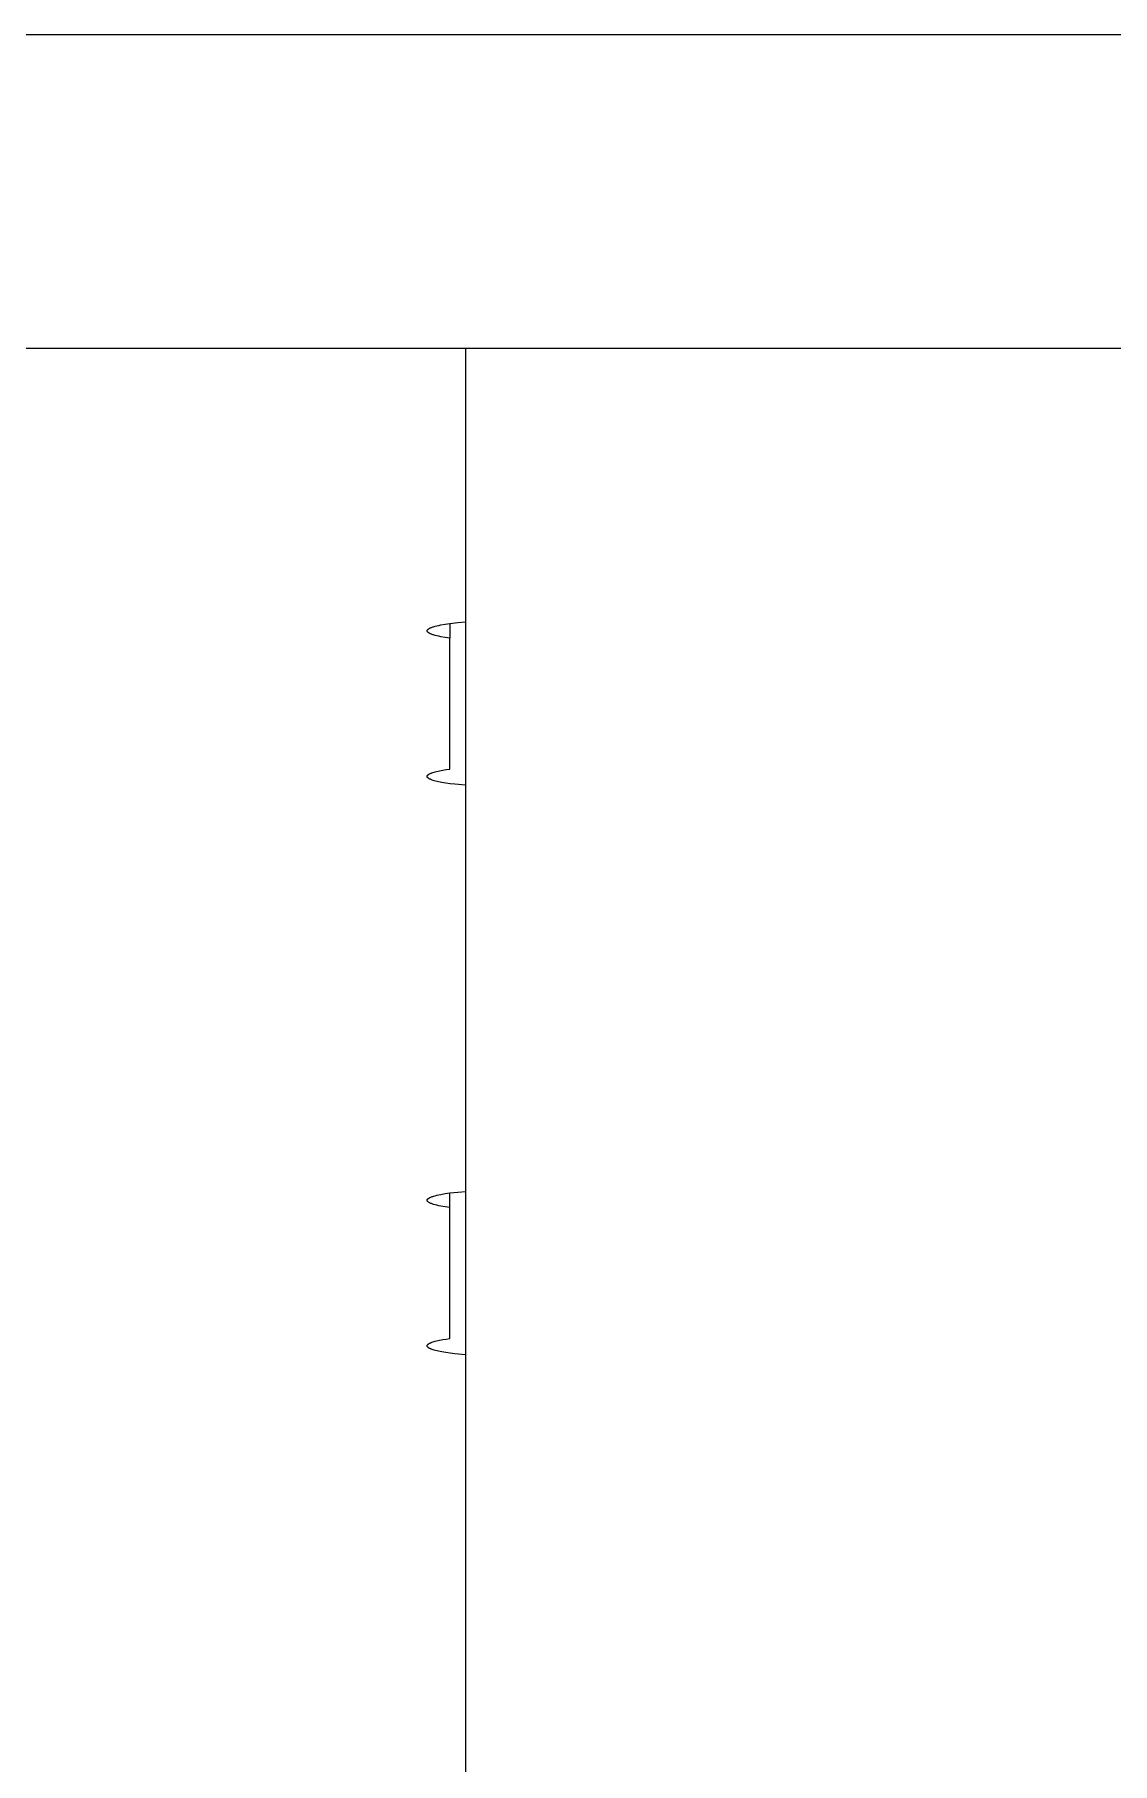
# Model space of a CAD drawing. Header units: millimetres. Extents: x -213 to 4577, y -424 to 2634.
# Drawn here: x 175.38 to 189.25, y 161.7 to 183.95 of the extents above; entities that cross this region are included whole.
import ezdxf

# ---------------------------------------------------------------- set-up
doc = ezdxf.new("R2010")
doc.units = ezdxf.units.MM
doc.layers.add('ZANO_R', color=7, linetype='Continuous', lineweight=0)

msp = doc.modelspace()

# ---------------------------------------------------------------- linework, layer by layer
at = {"layer": 'ZANO_R'}
for p, q in [((133.9211087613112, 183.9462907341331), (1000.921108761315, 183.9462907341331)), ((155.9211087613166, 179.9104462887954), (215.9211087613166, 179.9104462887954)), ((180.9211087613148, 179.9104462887954), (180.9211087613148, -199.6804720589862)), ((180.4282155425026, 176.2741331824036), (180.4282364862265, 176.2749938432898)), ((180.4282364862484, 176.273272521521), (180.4282155425026, 176.2741331824036)), ((180.4282364862265, 176.2749938432898), (180.4282993147881, 176.2758544501012)), ((180.4282993148336, 176.2724119147097), (180.4282364862484, 176.273272521521)), ((180.4282993147881, 176.2758544501012), (180.4284040202947, 176.2767149487699)), ((180.4284040203638, 176.2715514160373), (180.4282993148336, 176.2724119147097)), ((180.4284040202947, 176.2767149487699), (180.4285505895896, 176.2775752852649)), ((180.4285505896805, 176.2706910795423), (180.4284040203638, 176.2715514160373)), ((180.4285505895896, 176.2775752852649), (180.4287390042646, 176.278435405573)), ((180.4287390043773, 176.2698309592342), (180.4285505896805, 176.2706910795423)), ((180.4287390042646, 176.278435405573), (180.4289692406546, 176.279295255732)), ((180.428969240791, 176.2689711090752), (180.4287390043773, 176.2698309592342)), ((180.4289692406546, 176.279295255732), (180.4292412698596, 176.2801547818417)), ((180.4292412700197, 176.2681115829655), (180.428969240791, 176.2689711090752)), ((180.4292412698596, 176.2801547818417), (180.4295550577408, 176.2810139300636)), ((180.4295550579227, 176.2672524347436), (180.4292412700197, 176.2681115829655)), ((180.4295550577408, 176.2810139300636), (180.429910564937, 176.2818726466357)), ((180.4299105651407, 176.2663937181715), (180.4295550579227, 176.2672524347436)), ((180.429910564937, 176.2818726466357), (180.4303077468776, 176.2827308778942)), ((180.430307747105, 176.2655354869166), (180.4299105651407, 176.2663937181715)), ((180.4303077468776, 176.2827308778942), (180.4307465537913, 176.2835885702698)), ((180.4307465540405, 176.2646777945374), (180.430307747105, 176.2655354869166)), ((180.4307465537913, 176.2835885702698), (180.431226930732, 176.2844456703097)), ((180.4312269310049, 176.2638206945012), (180.4307465540405, 176.2646777945374)), ((180.431226930732, 176.2844456703097), (180.4317488175839, 176.285302124681)), ((180.4317488178785, 176.2629642401298), (180.4312269310049, 176.2638206945012)), ((180.4317488175839, 176.285302124681), (180.4323121490888, 176.2861578801894)), ((180.4323121494072, 176.2621084846214), (180.4317488178785, 176.2629642401298)), ((180.4323121490888, 176.2861578801894), (180.4329168548629, 176.2870128837858)), ((180.4329168552031, 176.2612534810251), (180.4323121494072, 176.2621084846214)), ((180.4329168548629, 176.2870128837858), (180.4335628594199, 176.2878670825703)), ((180.4335628597819, 176.2603992822405), (180.4329168552031, 176.2612534810251)), ((180.4335628594199, 176.2878670825703), (180.4342500821913, 176.2887204238177)), ((180.4342500825751, 176.2595459409931), (180.4335628597819, 176.2603992822405)), ((180.4342500821913, 176.2887204238177), (180.4349784375554, 176.2895728549811)), ((180.4349784379647, 176.2586935098298), (180.4342500825751, 176.2595459409931)), ((180.4349784375554, 176.2895728549811), (180.4357478348684, 176.2904243236953)), ((180.4357478352977, 176.2578420411155), (180.4349784379647, 176.2586935098298)), ((180.4357478348684, 176.2904243236953), (180.4365581784768, 176.2912747778028)), ((180.436558178928, 176.2569915870117), (180.4357478352977, 176.2578420411155)), ((180.4365581784768, 176.2912747778028), (180.4374093677616, 176.2921241653421)), ((180.4374093682381, 176.2561421994687), (180.436558178928, 176.2569915870117)), ((180.4374093677616, 176.2921241653421), (180.4383012971684, 176.2929724345922)), ((180.438301297665, 176.2552939302223), (180.4374093682381, 176.2561421994687)), ((180.4383012971684, 176.2929724345922), (180.4392338562284, 176.293819534043)), ((180.4392338567486, 176.2544468307678), (180.438301297665, 176.2552939302223)), ((180.4392338562284, 176.293819534043), (180.4402069296066, 176.2946654124353)), ((180.4402069301486, 176.2536009523756), (180.4392338567486, 176.2544468307678)), ((180.4402069296066, 176.2946654124353), (180.4412203971278, 176.2955100187573)), ((180.4412203976917, 176.2527563460535), (180.4402069301486, 176.2536009523756)), ((180.4412203971278, 176.2955100187573), (180.4422741338149, 176.2963533022594)), ((180.4422741344024, 176.2519130625551), (180.4412203976917, 176.2527563460535)), ((180.4422741338149, 176.2963533022594), (180.4433680099319, 176.2971952124608)), ((180.4433680105412, 176.2510711523537), (180.4422741344024, 176.2519130625551)), ((180.4433680099319, 176.2971952124608), (180.4445018910192, 176.2980356991611)), ((180.4445018916485, 176.250230665657), (180.4433680105412, 176.2510711523537)), ((180.4445018910192, 176.2980356991611), (180.44688910689, 176.2997122027118)), ((180.4468891075667, 176.2485541621027), (180.4445018916485, 176.250230665657)), ((180.44688910689, 176.2997122027118), (180.4494346128831, 176.3013824172886)), ((180.4494346136034, 176.2468839475296), (180.4468891075667, 176.2485541621027)), ((180.4494346128831, 176.3013824172886), (180.4521371676365, 176.3030459523397)), ((180.4521371684004, 176.2452204124784), (180.4494346136034, 176.2468839475296)), ((180.4521371676365, 176.3030459523397), (180.4549954584727, 176.3047024227053)), ((180.4549954592803, 176.2435639421165), (180.4521371684004, 176.2452204124784)), ((180.4549954584727, 176.3047024227053), (180.458008102969, 176.3063514488786)), ((180.4580081038202, 176.2419149159468), (180.4549954592803, 176.2435639421165)), ((180.458008102969, 176.3063514488786), (180.4611736505904, 176.3079926572791)), ((180.4611736514835, 176.2402737075427), (180.4580081038202, 176.2419149159468)), ((180.4611736505904, 176.3079926572791), (180.464490584407, 176.3096256805366)), ((180.4644905853456, 176.2386406842888), (180.4611736514835, 176.2402737075427)), ((180.464490584407, 176.3096256805366), (180.4679573228768, 176.3112501577125)), ((180.4679573238573, 176.2370162071129), (180.4644905853456, 176.2386406842888)), ((180.4679573228768, 176.3112501577125), (180.4753335755813, 176.3144720637465)), ((180.4753335766454, 176.2337943010825), (180.4679573238573, 176.2370162071129)), ((180.4753335755813, 176.3144720637465), (180.4832885352662, 176.3176556257386)), ((180.4832885364158, 176.2306107390941), (180.4753335766454, 176.2337943010825)), ((180.4832885352662, 176.3176556257386), (180.491807417995, 176.3207982115091)), ((180.4918074192283, 176.2274681533272), (180.4832885364158, 176.2306107390941)), ((180.491807417995, 176.3207982115091), (180.5008745954383, 176.3238973124753)), ((180.5008745967534, 176.2243690523683), (180.4918074192283, 176.2274681533272)), ((180.5008745954383, 176.3238973124753), (180.5104736634148, 176.3269505490243)), ((180.51047366481, 176.2213158158229), (180.5008745967534, 176.2243690523683)), ((180.5104736634148, 176.3269505490243), (180.5311983987758, 176.3329105822377)), ((180.5311984003274, 176.2153557826168), (180.51047366481, 176.2213158158229)), ((180.5311983987758, 176.3329105822377), (180.5538375786891, 176.3386620100173)), ((180.5538375803935, 176.2096043548481), (180.5311984003274, 176.2153557826168)), ((180.5538375786891, 176.3386620100173), (180.5782393453337, 176.3441908106761)), ((180.5782393471836, 176.2040755542039), (180.5538375803935, 176.2096043548481)), ((180.5782393453337, 176.3441908106761), (180.6042463384401, 176.34948528104)), ((180.6042463404301, 176.1987810838509), (180.5782393471836, 176.2040755542039)), ((180.6042463384401, 176.34948528104), (180.6604323883657, 176.3593359362021)), ((180.6604323906158, 176.1889304287142), (180.6042463404301, 176.1987810838509)), ((180.6604323883657, 176.3593359362021), (180.721108758833, 176.3681655293367)), ((180.7211087613159, 176.1801008356088), (180.6604323906158, 176.1889304287142)), ((180.721108758833, 176.3681655293367), (180.8209707128426, 176.3797981637363)), ((180.7211087613159, 176.3681655293367), (180.7211087613159, 176.1801008356088)), ((180.8209707128426, 176.3797981637363), (180.9211087613166, 176.3887479843906)), ((180.7211087613159, 174.495012006435), (180.7211087613159, 176.1801008356088)), ((180.4296945664373, 174.4082095917074), (180.4299621114824, 174.4088358213812)), ((180.4299621114824, 174.4088358213812), (180.4302519627854, 174.4094620792566)), ((180.4302519627854, 174.4094620792566), (180.430564131957, 174.4100883443425)), ((180.430564131957, 174.4100883443425), (180.430898629118, 174.4107145956223)), ((180.430898629118, 174.4107145956223), (180.4312554629105, 174.4113408120502)), ((180.4312554629105, 174.4113408120502), (180.4316346404739, 174.4119669725696)), ((180.4316346404739, 174.4119669725696), (180.4320361674672, 174.4125930560876)), ((180.4320361674672, 174.4125930560876), (180.4324600480431, 174.4132190415075)), ((180.4324600480431, 174.4132190415075), (180.4329062848628, 174.4138449077109)), ((180.4329062848628, 174.4138449077109), (180.4333748790796, 174.4144706335683)), ((180.4333748790796, 174.4144706335683), (180.4338658303514, 174.4150961979431)), ((180.4338658303514, 174.4150961979431), (180.4343791368283, 174.4157215796804)), ((180.4343791368283, 174.4157215796804), (180.4349147951543, 174.4163467576291)), ((180.4349147951543, 174.4163467576291), (180.4354728004655, 174.4169717106342)), ((180.4354728004655, 174.4169717106342), (180.4360531463935, 174.4175964175374)), ((180.4360531463935, 174.4175964175374), (180.4366558250586, 174.4182208571765)), ((180.4366558250586, 174.4182208571765), (180.4372808270746, 174.4188450084075)), ((180.4372808270746, 174.4188450084075), (180.4379281415404, 174.419468850072)), ((180.4379281415404, 174.419468850072), (180.4392896566933, 174.4207155201802)), ((180.4392896566933, 174.4207155201802), (180.4407402531688, 174.4219606985425)), ((180.4407402531688, 174.4219606985425), (180.4422797894949, 174.4232042164404)), ((180.4422797894949, 174.4232042164404), (180.4439081001274, 174.4244459054898)), ((180.4439081001274, 174.4244459054898), (180.4456249955019, 174.4256855977073)), ((180.4456249955019, 174.4256855977073), (180.4474302621002, 174.4269231255857)), ((180.4474302621002, 174.4269231255857), (180.4493236625458, 174.4281583221709)), ((180.4493236625458, 174.4281583221709), (180.4513049357029, 174.4293910211381)), ((180.4513049357029, 174.4293910211381), (180.4533737968013, 174.4306210568684)), ((180.4533737968013, 174.4306210568684), (180.4555299375625, 174.431848264514)), ((180.4555299375625, 174.431848264514), (180.4601027083991, 174.4342935405039)), ((180.4601027083991, 174.4342935405039), (180.4650203181336, 174.4367255486759)), ((180.4650203181336, 174.4367255486759), (180.4702794719633, 174.4391430056785)), ((180.4702794719633, 174.4391430056785), (180.4758765174156, 174.4415446474704)), ((180.4758765174156, 174.4415446474704), (180.4818074523191, 174.4439292315183)), ((180.4818074523191, 174.4439292315183), (180.488067933682, 174.4462955389063)), ((180.488067933682, 174.4462955389063), (180.5015585188194, 174.4509685782541)), ((180.5015585188194, 174.4509685782541), (180.5163071018123, 174.4555545618459)), ((180.5163071018123, 174.4555545618459), (180.5322677610257, 174.4600447850389)), ((180.5322677610257, 174.4600447850389), (180.5493902387152, 174.4644310937729)), ((180.5493902387152, 174.4644310937729), (180.5676203905605, 174.4687059290227)), ((180.5676203905605, 174.4687059290227), (180.5869006625398, 174.4728623637711)), ((180.5869006625398, 174.4728623637711), (180.6283672919235, 174.480795651154)), ((180.6283672919235, 174.480795651154), (180.6732805888932, 174.4881890942634)), ((180.6732805888932, 174.4881890942634), (180.7211087613159, 174.495012006435)), ((180.428217681183, 174.4007046294646), (180.4282189909718, 174.4013288962997)), ((180.4282383937025, 174.4000806602453), (180.428217681183, 174.4007046294646)), ((180.4282189909718, 174.4013288962997), (180.4282423535496, 174.4019534403051)), ((180.4282810966379, 174.3994570090181), (180.4282383937025, 174.4000806602453)), ((180.4282423535496, 174.4019534403051), (180.4282877979767, 174.4025782409917)), ((180.4283457566944, 174.3988336960938), (180.4282810966379, 174.3994570090181)), ((180.4282877979767, 174.4025782409917), (180.4283553518908, 174.4032032778159)), ((180.4284323391803, 174.3982107417396), (180.4283457566944, 174.3988336960938)), ((180.4283553518908, 174.4032032778159), (180.4284450414998, 174.4038285301758)), ((180.4285408080086, 174.3975881661427), (180.4284323391803, 174.3982107417396)), ((180.4284450414998, 174.4038285301758), (180.428556891573, 174.4044539774259)), ((180.4286711257191, 174.3969659894319), (180.4285408080086, 174.3975881661427)), ((180.428556891573, 174.4044539774259), (180.4286909254351, 174.4050795988733)), ((180.4288232534655, 174.3963442316635), (180.4286711257191, 174.3969659894319)), ((180.4286909254351, 174.4050795988733), (180.4288471649706, 174.4057053737743)), ((180.4289971510443, 174.3957229128209), (180.4288232534655, 174.3963442316635)), ((180.4288471649706, 174.4057053737743), (180.4290256306012, 174.4063312813487)), ((180.4291927768863, 174.395102052822), (180.4289971510443, 174.3957229128209)), ((180.4290256306012, 174.4063312813487), (180.4292263412972, 174.4069573007764)), ((180.4294100880761, 174.3944816715048), (180.4291927768863, 174.395102052822)), ((180.4292263412972, 174.4069573007764), (180.4294493145644, 174.4075834111936)), ((180.4296490403522, 174.3938617886342), (180.4294100880761, 174.3944816715048)), ((180.4294493145644, 174.4075834111936), (180.4296945664373, 174.4082095917074)), ((180.4299095881252, 174.3932424238956), (180.4296490403522, 174.3938617886342)), ((180.4301916844779, 174.3926235968938), (180.4299095881252, 174.3932424238956)), ((180.4304952811763, 174.3920053271468), (180.4301916844779, 174.3926235968938)), ((180.4308203286855, 174.3913876340957), (180.4304952811763, 174.3920053271468)), ((180.4311667761667, 174.3907705370912), (180.4308203286855, 174.3913876340957)), ((180.4315345715004, 174.3901540553998), (180.4311667761667, 174.3907705370912)), ((180.4319236612901, 174.3895382081937), (180.4315345715004, 174.3901540553998)), ((180.432333990866, 174.3889230145505), (180.4319236612901, 174.3895382081937)), ((180.4327655043053, 174.3883084934605), (180.432333990866, 174.3889230145505)), ((180.4332181444424, 174.3876946638229), (180.4327655043053, 174.3883084934605)), ((180.4336918528697, 174.3870815444316), (180.4332181444424, 174.3876946638229)), ((180.4341865699535, 174.3864691539784), (180.4336918528697, 174.3870815444316)), ((180.434702234852, 174.385857511068), (180.4341865699535, 174.3864691539784)), ((180.4352387855124, 174.3852466341923), (180.434702234852, 174.385857511068)), ((180.4357961586938, 174.3846365417448), (180.4352387855124, 174.3852466341923)), ((180.4363742899714, 174.3840272520065), (180.4357961586938, 174.3846365417448)), ((180.4369731137522, 174.3834187831599), (180.4363742899714, 174.3840272520065)), ((180.4382325706683, 174.382204380312), (180.4369731137522, 174.3834187831599)), ((180.4395739817319, 174.3809934764322), (180.4382325706683, 174.382204380312)), ((180.440996781268, 174.3797862129359), (180.4395739817319, 174.3809934764322)), ((180.4425003860233, 174.3785827293868), (180.440996781268, 174.3797862129359)), ((180.4440841955602, 174.3773831634462), (180.4425003860233, 174.3785827293868)), ((180.4457475926611, 174.3761876508215), (180.4440841955602, 174.3773831634462)), ((180.4474899437391, 174.3749963252303), (180.4457475926611, 174.3761876508215)), ((180.4493105992533, 174.3738093183674), (180.4474899437391, 174.3749963252303)), ((180.4512088941319, 174.372626759854), (180.4493105992533, 174.3738093183674)), ((180.4531841481985, 174.3714487772086), (180.4512088941319, 174.372626759854)), ((180.4552356666063, 174.3702754958067), (180.4531841481985, 174.3714487772086)), ((180.4595646463313, 174.3679435273443), (180.4552356666063, 174.3702754958067)), ((180.4641899978233, 174.3656318134636), (180.4595646463313, 174.3679435273443)), ((180.4691056792235, 174.3633412769595), (180.4641899978233, 174.3656318134636)), ((180.4743054567552, 174.3610728036401), (180.4691056792235, 174.3633412769595)), ((180.479782919303, 174.3588272416164), (180.4743054567552, 174.3610728036401)), ((180.4855314930446, 174.3566054007242), (180.479782919303, 174.3588272416164)), ((180.4915444561047, 174.3544080520514), (180.4855314930446, 174.3566054007242)), ((180.5043360099917, 174.3500897199083), (180.4915444561047, 174.3544080520514)), ((180.5196311366635, 174.3454329798915), (180.5043360099917, 174.3500897199083)), ((180.5364416471475, 174.3408078734756), (180.5196311366635, 174.3454329798915)), ((180.5547750406149, 174.3362267034827), (180.5364416471475, 174.3408078734756)), ((180.5746316246041, 174.3317020662325), (180.5547750406149, 174.3362267034827)), ((180.6188775291303, 174.322873697598), (180.5746316246041, 174.3317020662325)), ((180.6690260923206, 174.3144258205502), (180.6188775291303, 174.322873697598)), ((180.7247941733876, 174.3064597607045), (180.6690260923206, 174.3144258205502)), ((180.7857699854849, 174.299071524154), (180.7247941733876, 174.3064597607045)), ((180.9211087613148, 174.2863648576531), (180.7857699854849, 174.299071524154)), ((180.4282155425026, 168.9468348747323), (180.4282364862374, 168.9476955356185)), ((180.4282364862374, 168.9459742138461), (180.4282155425026, 168.9468348747323)), ((180.4282364862374, 168.9476955356185), (180.4282993148117, 168.9485561424299)), ((180.4282993148117, 168.9451136070311), (180.4282364862374, 168.9459742138461)), ((180.4282993148117, 168.9485561424299), (180.4284040203293, 168.9494166411059)), ((180.4284040203293, 168.9442531083587), (180.4282993148117, 168.9451136070311)), ((180.4284040203293, 168.9494166411059), (180.4285505896369, 168.9502769776009)), ((180.4285505896369, 168.9433927718601), (180.4284040203293, 168.9442531083587)), ((180.4285505896369, 168.9502769776009), (180.4287390043228, 168.9511370979126)), ((180.4287390043228, 168.942532651552), (180.4285505896369, 168.9433927718601)), ((180.4287390043228, 168.9511370979126), (180.4289692407274, 168.9519969480752)), ((180.4289692407274, 168.9416728013894), (180.4287390043228, 168.942532651552)), ((180.4289692407274, 168.9519969480752), (180.4292412699451, 168.952856474185)), ((180.4292412699451, 168.940813275276), (180.4289692407274, 168.9416728013894)), ((180.4292412699451, 168.952856474185), (180.429555057839, 168.9537156224069)), ((180.429555057839, 168.9399541270541), (180.4292412699451, 168.940813275276)), ((180.429555057839, 168.9537156224069), (180.429910565048, 168.9545743389826)), ((180.429910565048, 168.9390954104783), (180.429555057839, 168.9399541270541)), ((180.429910565048, 168.9545743389826), (180.4303077469995, 168.9554325702411)), ((180.4303077469995, 168.9382371792199), (180.429910565048, 168.9390954104783)), ((180.4303077469995, 168.9554325702411), (180.4307465539277, 168.9562902626203)), ((180.4307465539277, 168.9373794868443), (180.4303077469995, 168.9382371792199)), ((180.4307465539277, 168.9562902626203), (180.431226930883, 168.9571473626602)), ((180.431226930883, 168.9365223868008), (180.4307465539277, 168.9373794868443)), ((180.431226930883, 168.9571473626602), (180.4317488177494, 168.9580038170352)), ((180.4317488177494, 168.9356659324294), (180.431226930883, 168.9365223868008)), ((180.4317488177494, 168.9580038170352), (180.4323121492671, 168.9588595725472)), ((180.4323121492671, 168.9348101769174), (180.4317488177494, 168.9356659324294)), ((180.4323121492671, 168.9588595725472), (180.4329168550557, 168.9597145761436)), ((180.4329168550557, 168.933955173321), (180.4323121492671, 168.9348101769174)), ((180.4329168550557, 168.9597145761436), (180.4335628596273, 168.9605687749281)), ((180.4335628596273, 168.9331009745329), (180.4329168550557, 168.933955173321)), ((180.4335628596273, 168.9605687749281), (180.4342500824132, 168.9614221161792)), ((180.4342500824132, 168.9322476332818), (180.4335628596273, 168.9331009745329)), ((180.4342500824132, 168.9614221161792), (180.4349784377937, 168.9622745473462)), ((180.4349784377937, 168.9313952021184), (180.4342500824132, 168.9322476332818)), ((180.4349784377937, 168.9622745473462), (180.4357478351194, 168.9631260160641)), ((180.4357478351194, 168.9305437334006), (180.4349784377937, 168.9313952021184)), ((180.4357478351194, 168.9631260160641), (180.4365581787424, 168.9639764701678)), ((180.4365581787424, 168.9296932792931), (180.4357478351194, 168.9305437334006)), ((180.4365581787424, 168.9639764701678), (180.4374093680453, 168.9648258577145)), ((180.4374093680453, 168.9288438917501), (180.4365581787424, 168.9296932792931)), ((180.4374093680453, 168.9648258577145), (180.4383012974668, 168.9656741269646)), ((180.4383012974668, 168.9279956225), (180.4374093680453, 168.9288438917501)), ((180.4383012974668, 168.9656741269646), (180.4392338565431, 168.966521226419)), ((180.4392338565431, 168.9271485230456), (180.4383012974668, 168.9279956225)), ((180.4392338565431, 168.966521226419), (180.4402069299358, 168.9673671048113)), ((180.4402069299358, 168.9263026446497), (180.4392338565431, 168.9271485230456)), ((180.4402069299358, 168.9673671048113), (180.4412203974734, 168.968211711137)), ((180.4412203974734, 168.9254580383276), (180.4402069299358, 168.9263026446497)), ((180.4412203974734, 168.968211711137), (180.4422741341768, 168.969054994639)), ((180.4422741341768, 168.924614754822), (180.4412203974734, 168.9254580383276)), ((180.4422741341768, 168.969054994639), (180.4433680103102, 168.9698969048404)), ((180.4433680103102, 168.9237728446205), (180.4422741341768, 168.924614754822)), ((180.4433680103102, 168.9698969048404), (180.4445018914139, 168.9707373915408)), ((180.4445018914139, 168.9229323579202), (180.4433680103102, 168.9237728446205)), ((180.4445018914139, 168.9707373915408), (180.4468891073193, 168.9724138950987)), ((180.4468891073193, 168.9212558543659), (180.4445018914139, 168.9229323579202)), ((180.4468891073193, 168.9724138950987), (180.449434613347, 168.9740841096755)), ((180.449434613347, 168.9195856397891), (180.4468891073193, 168.9212558543659)), ((180.449434613347, 168.9740841096755), (180.4521371681349, 168.9757476447303)), ((180.4521371681349, 168.9179221047307), (180.449434613347, 168.9195856397891)), ((180.4521371681349, 168.9757476447303), (180.4549954590075, 168.9774041150995)), ((180.4549954590075, 168.9162656343651), (180.4521371681349, 168.9179221047307)), ((180.4549954590075, 168.9774041150995), (180.4580081035401, 168.9790531412727)), ((180.4580081035401, 168.9146166081882), (180.4549954590075, 168.9162656343651)), ((180.4580081035401, 168.9790531412727), (180.4611736511979, 168.9806943496806)), ((180.4611736511979, 168.9129753997804), (180.4580081035401, 168.9146166081882)), ((180.4611736511979, 168.9806943496806), (180.4644905850528, 168.9823273729417)), ((180.4644905850528, 168.911342376523), (180.4611736511979, 168.9129753997804)), ((180.4644905850528, 168.9823273729417), (180.4679573235589, 168.9839518501212)), ((180.4679573235589, 168.9097178993434), (180.4644905850528, 168.911342376523)), ((180.4679573235589, 168.9839518501212), (180.4753335763417, 168.9871737561589)), ((180.4753335763417, 168.9064959933057), (180.4679573235589, 168.9097178993434)), ((180.4753335763417, 168.9871737561589), (180.4832885361066, 168.9903573181582)), ((180.4832885361066, 168.9033124313064), (180.4753335763417, 168.9064959933057)), ((180.4832885361066, 168.9903573181582), (180.4918074189154, 168.9934999039324)), ((180.4918074189154, 168.9001698455322), (180.4832885361066, 168.9033124313064)), ((180.4918074189154, 168.9934999039324), (180.5008745964424, 168.9965990048986)), ((180.5008745964424, 168.8970707445624), (180.4918074189154, 168.9001698455322)), ((180.5008745964424, 168.9965990048986), (180.5104736645026, 168.9996522414513)), ((180.5104736645026, 168.8940175080097), (180.5008745964424, 168.8970707445624)), ((180.5104736645026, 168.9996522414513), (180.5311984000364, 169.0056122746755)), ((180.5311984000364, 168.8880574747891), (180.5104736645026, 168.8940175080097)), ((180.5311984000364, 169.0056122746755), (180.5538375801261, 169.0113637024551)), ((180.5538375801261, 168.8823060470095), (180.5311984000364, 168.8880574747891)), ((180.5538375801261, 169.0113637024551), (180.5782393469472, 169.0168925031139)), ((180.5782393469472, 168.8767772463507), (180.5538375801261, 168.8823060470095)), ((180.5782393469472, 169.0168925031139), (180.6042463402318, 169.0221869734814)), ((180.6042463402318, 168.8714827759832), (180.5782393469472, 168.8767772463507)), ((180.6042463402318, 169.0221869734814), (180.6604323905085, 169.0320376286363)), ((180.6604323905085, 168.8616321208283), (180.6042463402318, 168.8714827759832)), ((180.6604323905085, 169.0320376286363), (180.7211087613159, 169.04086722176)), ((180.7211087613159, 168.852802527701), (180.6604323905085, 168.8616321208283)), ((180.7211087613159, 169.04086722176), (180.8209707140886, 169.0524998559595)), ((180.7211087613159, 168.852802527701), (180.7211087613159, 169.04086722176)), ((180.7211087613159, 167.1677136985309), (180.7211087613159, 168.852802527701)), ((180.8209707140886, 169.0524998559595), (180.9211087613166, 169.0614496764865)), ((180.428217681183, 167.0734063215605), (180.4282189909718, 167.0740305883919)), ((180.4282383937025, 167.0727823523412), (180.428217681183, 167.0734063215605)), ((180.4282189909718, 167.0740305883919), (180.4282423535496, 167.0746551323973)), ((180.4282810966379, 167.0721587011103), (180.4282383937025, 167.0727823523412)), ((180.4282423535496, 167.0746551323973), (180.4282877979767, 167.0752799330876)), ((180.4283457566944, 167.0715353881897), (180.4282810966379, 167.0721587011103)), ((180.4282877979767, 167.0752799330876), (180.4283553518926, 167.0759049699082)), ((180.4284323391803, 167.0709124338355), (180.4283457566944, 167.0715353881897)), ((180.4283553518926, 167.0759049699082), (180.4284450414998, 167.0765302222717)), ((180.4285408080086, 167.0702898582385), (180.4284323391803, 167.0709124338355)), ((180.4284450414998, 167.0765302222717), (180.428556891573, 167.0771556695217)), ((180.4286711257191, 167.0696676815278), (180.4285408080086, 167.0702898582385)), ((180.428556891573, 167.0771556695217), (180.4286909254351, 167.0777812909691)), ((180.4288232534655, 167.0690459237558), (180.4286711257191, 167.0696676815278)), ((180.4286909254351, 167.0777812909691), (180.4288471649706, 167.0784070658701)), ((180.4289971510443, 167.0684246049168), (180.4288232534655, 167.0690459237558)), ((180.4288471649706, 167.0784070658701), (180.4290256306012, 167.0790329734446)), ((180.4291927768863, 167.0678037449179), (180.4289971510443, 167.0684246049168)), ((180.4290256306012, 167.0790329734446), (180.4292263412972, 167.0796589928723)), ((180.4294100880761, 167.0671833636006), (180.4291927768863, 167.0678037449179)), ((180.4292263412972, 167.0796589928723), (180.4294493145644, 167.0802851032895)), ((180.4294493145644, 167.0802851032895), (180.4296945664373, 167.0809112837997)), ((180.4296945664373, 167.0809112837997), (180.4299621114824, 167.0815375134734)), ((180.4299621114824, 167.0815375134734), (180.4302519627854, 167.0821637713489)), ((180.4302519627854, 167.0821637713489), (180.4305641319552, 167.0827900364384)), ((180.4305641319552, 167.0827900364384), (180.430898629118, 167.0834162877181)), ((180.430898629118, 167.0834162877181), (180.4312554629105, 167.0840425041461)), ((180.4312554629105, 167.0840425041461), (180.4316346404739, 167.0846686646619)), ((180.4316346404739, 167.0846686646619), (180.4320361674672, 167.0852947481835)), ((180.4320361674672, 167.0852947481835), (180.4324600480431, 167.0859207336034)), ((180.4324600480431, 167.0859207336034), (180.4329062848628, 167.0865465998068)), ((180.4329062848628, 167.0865465998068), (180.4333748790796, 167.0871723256641)), ((180.4333748790796, 167.0871723256641), (180.4338658303514, 167.0877978900353)), ((180.4338658303514, 167.0877978900353), (180.4343791368283, 167.0884232717726)), ((180.4343791368283, 167.0884232717726), (180.4349147951543, 167.0890484497249)), ((180.4349147951543, 167.0890484497249), (180.4354728004655, 167.0896734027301)), ((180.4354728004655, 167.0896734027301), (180.4360531463935, 167.0902981096333)), ((180.4360531463935, 167.0902981096333), (180.4366558250586, 167.0909225492724)), ((180.4366558250586, 167.0909225492724), (180.4372808270746, 167.0915467004997)), ((180.4372808270746, 167.0915467004997), (180.4379281415404, 167.0921705421679)), ((180.4379281415404, 167.0921705421679), (180.4392896566933, 167.0934172122761)), ((180.4392896566933, 167.0934172122761), (180.4407402531688, 167.0946623906348)), ((180.4407402531688, 167.0946623906348), (180.4422797894949, 167.0959059085326)), ((180.4422797894949, 167.0959059085326), (180.4439081001274, 167.0971475975857)), ((180.4439081001274, 167.0971475975857), (180.4456249955019, 167.0983872898032)), ((180.4456249955019, 167.0983872898032), (180.4474302621002, 167.099624817678)), ((180.4474302621002, 167.099624817678), (180.4493236625458, 167.1008600142632)), ((180.4493236625458, 167.1008600142632), (180.4513049357029, 167.102092713234)), ((180.4513049357029, 167.102092713234), (180.4533737968013, 167.1033227489606)), ((180.4533737968013, 167.1033227489606), (180.4555299375625, 167.1045499566062)), ((180.4555299375625, 167.1045499566062), (180.4601027084009, 167.1069952325961)), ((180.4601027084009, 167.1069952325961), (180.4650203181336, 167.1094272407718)), ((180.4650203181336, 167.1094272407718), (180.4702794719633, 167.1118446977744)), ((180.4702794719633, 167.1118446977744), (180.4758765174156, 167.1142463395663)), ((180.4758765174156, 167.1142463395663), (180.4818074523209, 167.1166309236141)), ((180.4818074523209, 167.1166309236141), (180.488067933682, 167.1189972309985)), ((180.488067933682, 167.1189972309985), (180.5015585188194, 167.12367027035)), ((180.5015585188194, 167.12367027035), (180.5163071018123, 167.1282562539382)), ((180.5163071018123, 167.1282562539382), (180.5322677610257, 167.1327464771311)), ((180.5322677610257, 167.1327464771311), (180.5493902387152, 167.1371327858651)), ((180.5493902387152, 167.1371327858651), (180.5676203905605, 167.1414076211186)), ((180.5676203905605, 167.1414076211186), (180.5869006625398, 167.145564055867)), ((180.5869006625398, 167.145564055867), (180.6283672919235, 167.1534973432499)), ((180.6283672919235, 167.1534973432499), (180.6732805888932, 167.1608907863592)), ((180.6732805888932, 167.1608907863592), (180.7211087613159, 167.1677136985309)), ((180.4296490403522, 167.0665634807301), (180.4294100880761, 167.0671833636006)), ((180.4299095881252, 167.0659441159914), (180.4296490403522, 167.0665634807301)), ((180.4301916844779, 167.0653252889897), (180.4299095881252, 167.0659441159914)), ((180.4304952811763, 167.0647070192426), (180.4301916844779, 167.0653252889897)), ((180.4308203286855, 167.0640893261916), (180.4304952811763, 167.0647070192426)), ((180.4311667761667, 167.063472229187), (180.4308203286855, 167.0640893261916)), ((180.4315345715004, 167.0628557474956), (180.4311667761667, 167.063472229187)), ((180.4319236612882, 167.0622399002859), (180.4315345715004, 167.0628557474956)), ((180.432333990866, 167.0616247066428), (180.4319236612882, 167.0622399002859)), ((180.4327655043053, 167.0610101855564), (180.432333990866, 167.0616247066428)), ((180.4332181444424, 167.0603963559188), (180.4327655043053, 167.0610101855564)), ((180.4336918528697, 167.0597832365238), (180.4332181444424, 167.0603963559188)), ((180.4341865699535, 167.0591708460743), (180.4336918528697, 167.0597832365238)), ((180.434702234852, 167.0585592031639), (180.4341865699535, 167.0591708460743)), ((180.4352387855124, 167.0579483262882), (180.434702234852, 167.0585592031639)), ((180.4357961586938, 167.0573382338371), (180.4352387855124, 167.0579483262882)), ((180.4363742899714, 167.0567289440987), (180.4357961586938, 167.0573382338371)), ((180.4369731137522, 167.0561204752557), (180.4363742899714, 167.0567289440987)), ((180.4382325706683, 167.0549060724079), (180.4369731137522, 167.0561204752557)), ((180.4395739817319, 167.0536951685244), (180.4382325706683, 167.0549060724079)), ((180.440996781268, 167.0524879050317), (180.4395739817319, 167.0536951685244)), ((180.4425003860233, 167.0512844214827), (180.440996781268, 167.0524879050317)), ((180.4440841955602, 167.0500848555421), (180.4425003860233, 167.0512844214827)), ((180.4457475926611, 167.0488893429138), (180.4440841955602, 167.0500848555421)), ((180.4474899437391, 167.0476980173262), (180.4457475926611, 167.0488893429138)), ((180.4493105992533, 167.0465110104633), (180.4474899437391, 167.0476980173262)), ((180.4512088941319, 167.0453284519499), (180.4493105992533, 167.0465110104633)), ((180.4531841481985, 167.0441504693044), (180.4512088941319, 167.0453284519499)), ((180.4552356666063, 167.0429771879026), (180.4531841481985, 167.0441504693044)), ((180.4595646463313, 167.0406452194402), (180.4552356666063, 167.0429771879026)), ((180.4641899978233, 167.0383335055558), (180.4595646463313, 167.0406452194402)), ((180.4691056792217, 167.0360429690518), (180.4641899978233, 167.0383335055558)), ((180.4743054567552, 167.033774495736), (180.4691056792217, 167.0360429690518)), ((180.479782919303, 167.0315289337123), (180.4743054567552, 167.033774495736)), ((180.4855314930446, 167.0293070928201), (180.479782919303, 167.0315289337123)), ((180.4915444561047, 167.0271097441473), (180.4855314930446, 167.0293070928201)), ((180.5043360099917, 167.0227914120042), (180.4915444561047, 167.0271097441473)), ((180.5196311366635, 167.0181346719874), (180.5043360099917, 167.0227914120042)), ((180.5364416471475, 167.0135095655714), (180.5196311366635, 167.0181346719874)), ((180.5547750406149, 167.0089283955786), (180.5364416471475, 167.0135095655714)), ((180.5746316246041, 167.0044037583284), (180.5547750406149, 167.0089283955786)), ((180.6188775291303, 166.9955753896938), (180.5746316246041, 167.0044037583284)), ((180.6690260923206, 166.9871275126461), (180.6188775291303, 166.9955753896938)), ((180.7247941733876, 166.9791614528003), (180.6690260923206, 166.9871275126461)), ((180.7857699854849, 166.9717732162499), (180.7247941733876, 166.9791614528003)), ((180.9211087613148, 166.959066549749), (180.7857699854849, 166.9717732162499))]:
    msp.add_line(p, q, dxfattribs=at)

doc.saveas('drawing.dxf')
